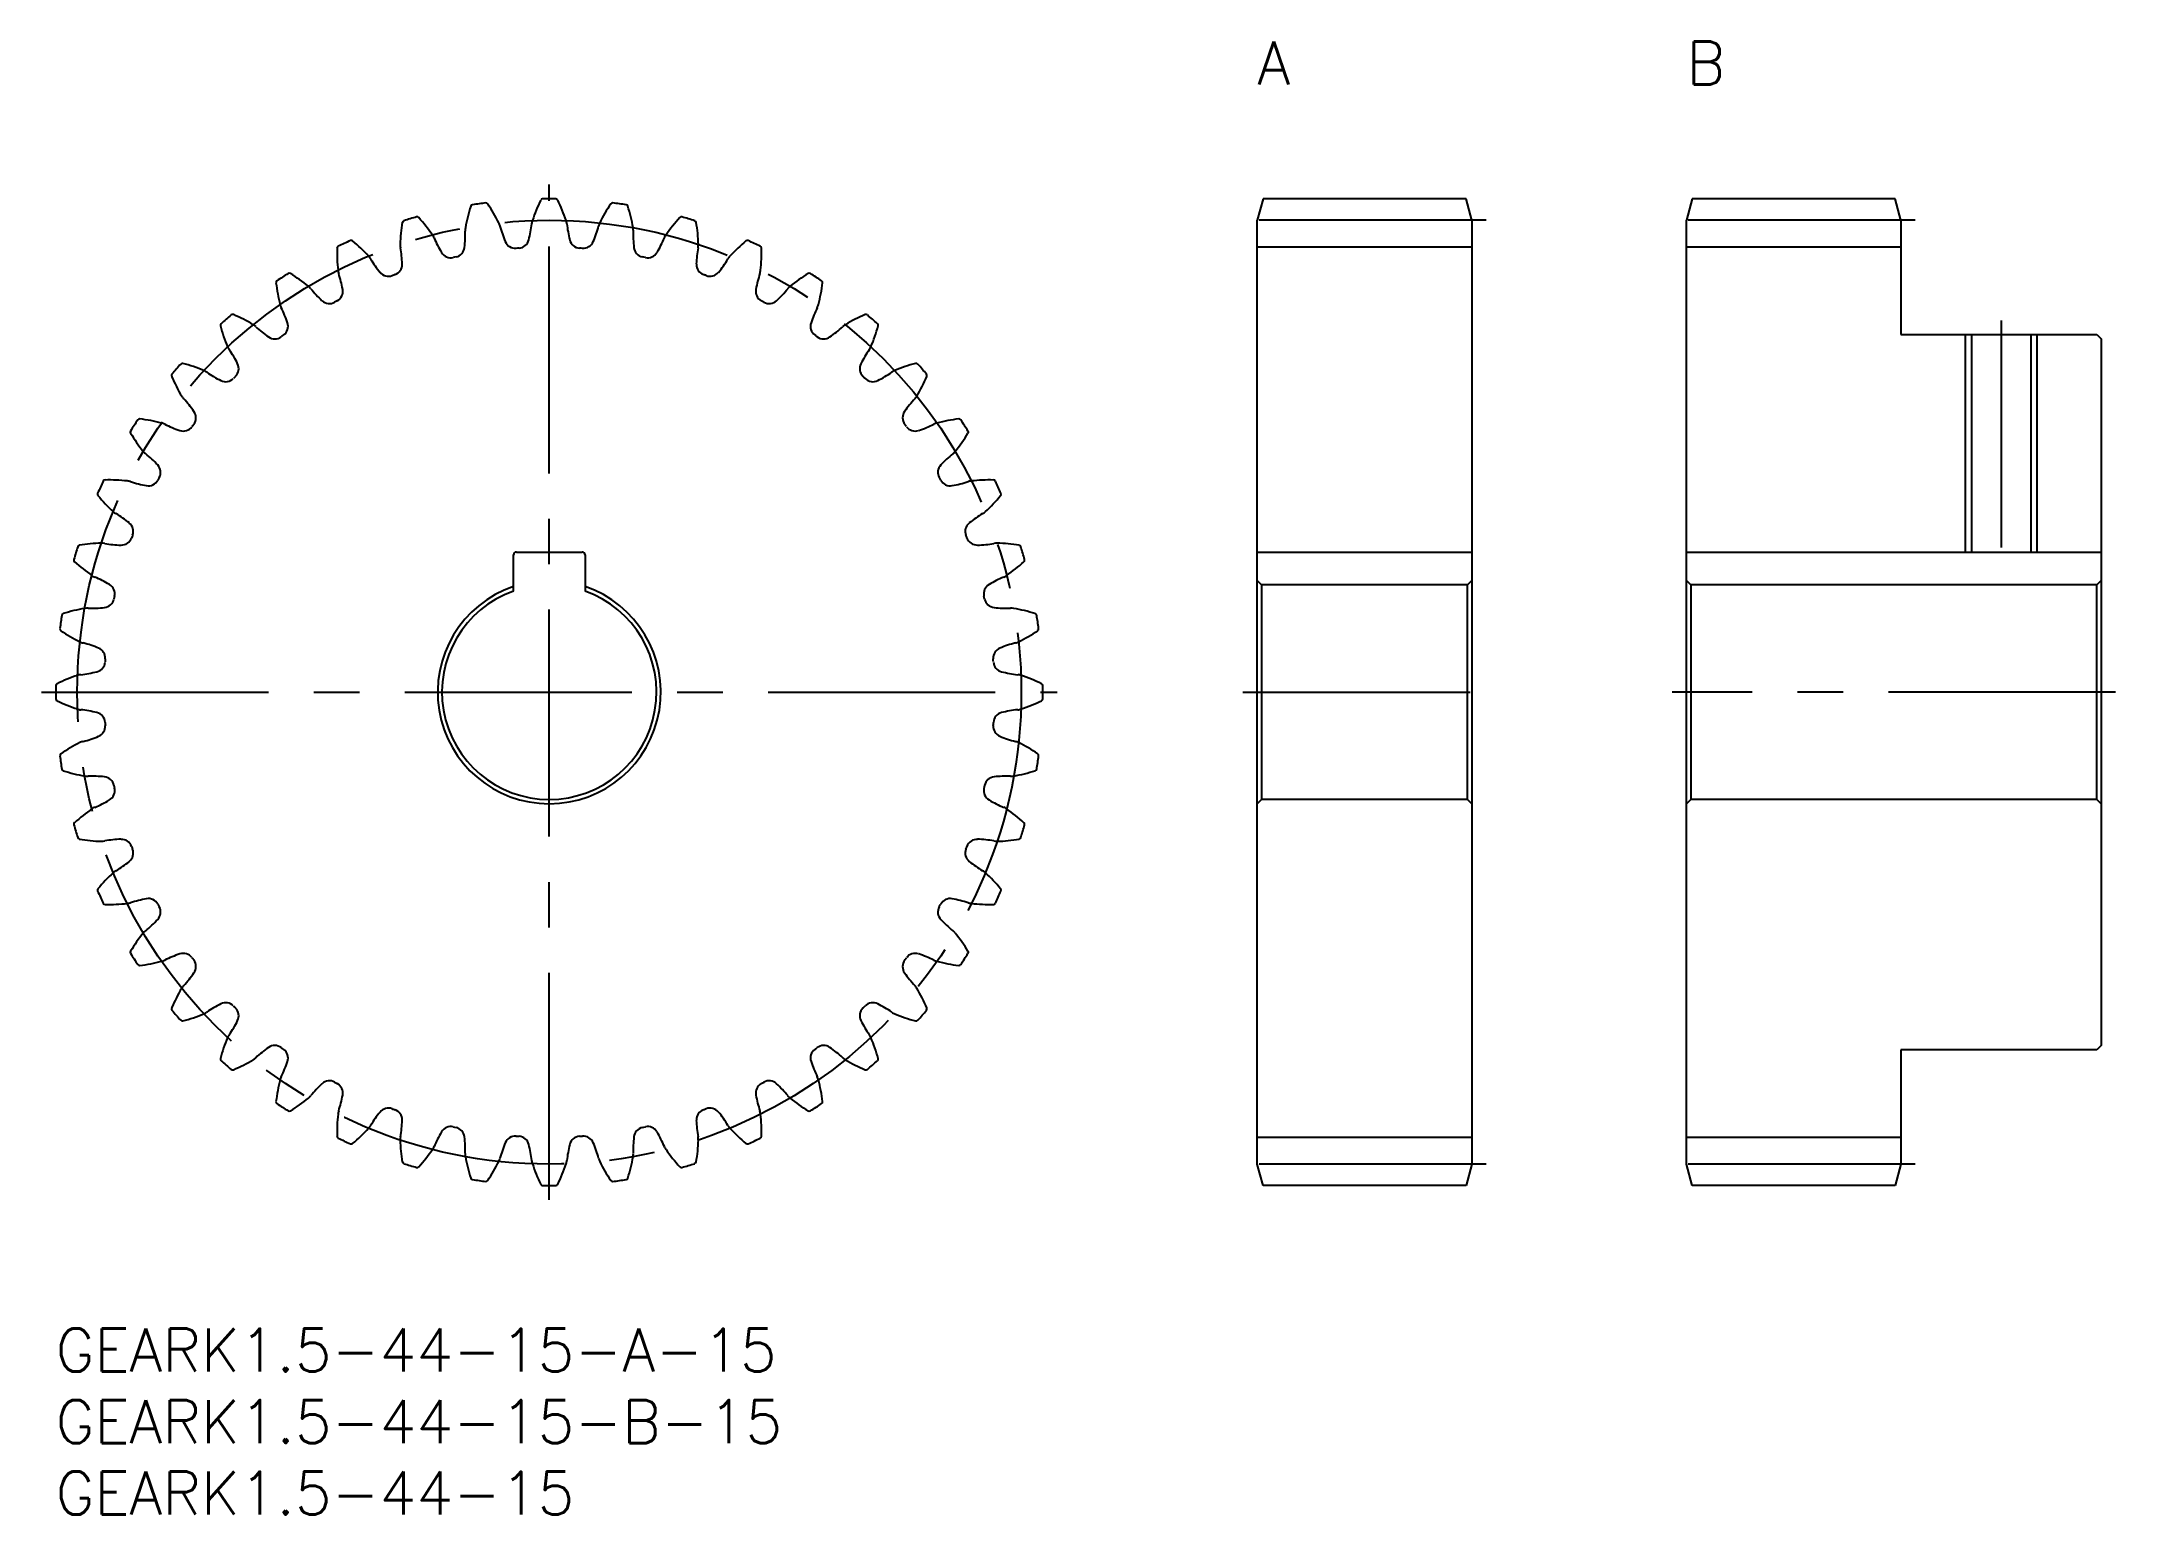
# Model space of a CAD drawing. Extents: x -1 to 144, y -13 to 90.
import ezdxf

# ---------------------------------------------------------------- set-up
doc = ezdxf.new("R2010")
doc.units = 0
doc.header["$LTSCALE"] = 0.5
doc.linetypes.add('CENTER', pattern=[50.8, 31.75, -6.35, 6.35, -6.35])
for name, color, linetype in [('MSM_CENTER', 1, 'CENTER'), ('MSM_CONTINUOUS', 7, 'CONTINUOUS'), ('MSM_NARROW', 5, 'CONTINUOUS'), ('MSM_PART_NUMBER', 7, 'CONTINUOUS')]:
    doc.layers.add(name, color=color, linetype=linetype)
doc.styles.get("Standard").update_dxf_attribs({"font": 'txt.shx', "height": 1, "bigfont": 'bigfont.shx'})

msp = doc.modelspace()

# ---------------------------------------------------------------- linework, layer by layer
at = {"layer": 'MSM_CENTER'}
for p, q in [((34.5, 9), (34.5, 80)), ((100, 77.5), (83, 77.5)), ((130, 77.5), (113, 77.5)), ((136, 70.5), (136, 53.3)), ((-1, 44.5), (70, 44.5)), ((83, 44.5), (100, 44.5)), ((144, 44.5), (113, 44.5)), ((100, 11.5), (83, 11.5)), ((130, 11.5), (113, 11.5))]:
    msp.add_line(p, q, dxfattribs=at)
msp.add_circle((34.5, 44.5), 33, dxfattribs=at)
at = {"layer": 'MSM_CONTINUOUS'}
for p, q in [((84.4, 79), (84, 77.5)), ((98.6, 79), (84.4, 79)), ((99, 77.5), (98.6, 79)), ((114.4, 79), (114, 77.5)), ((128.6, 79), (114.4, 79)), ((129, 77.5), (128.6, 79)), ((84, 11.5), (84, 77.5)), ((99, 77.5), (99, 11.5)), ((114, 11.5), (114, 77.5)), ((129, 77.5), (129, 69.5)), ((99, 75.62), (84, 75.62)), ((129, 75.62), (114, 75.62)), ((129, 69.5), (142.7, 69.5)), ((133.93, 69.5), (133.93, 54.3)), ((138.07, 69.5), (138.07, 54.3)), ((142.7, 69.5), (143, 69.2)), ((143, 69.2), (143, 19.8)), ((32, 51.57), (32, 54.1)), ((32.2, 54.3), (36.8, 54.3)), ((37, 54.1), (37, 51.57)), ((84, 54.3), (99, 54.3)), ((114, 54.3), (143, 54.3)), ((84.3, 52), (84, 52.3)), ((99, 52.3), (98.7, 52)), ((114.3, 52), (114, 52.3)), ((143, 52.3), (142.7, 52)), ((98.7, 52), (84.3, 52)), ((84.3, 52), (84.3, 37)), ((98.7, 37), (98.7, 52)), ((142.7, 52), (114.3, 52)), ((114.3, 52), (114.3, 37)), ((142.7, 37), (142.7, 52)), ((84.3, 37), (84, 36.7)), ((98.7, 37), (84.3, 37)), ((99, 36.7), (98.7, 37)), ((114.3, 37), (114, 36.7)), ((142.7, 37), (114.3, 37)), ((143, 36.7), (142.7, 37)), ((129, 19.5), (129, 11.5)), ((142.7, 19.5), (129, 19.5)), ((143, 19.8), (142.7, 19.5)), ((99, 13.37), (84, 13.37)), ((129, 13.37), (114, 13.37)), ((84.4, 10), (84, 11.5)), ((99, 11.5), (98.6, 10)), ((114.4, 10), (114, 11.5)), ((129, 11.5), (128.6, 10)), ((98.6, 10), (84.4, 10)), ((128.6, 10), (114.4, 10))]:
    msp.add_line(p, q, dxfattribs=at)
for centre, radius, start, end in [((39.48, 75.11), 11, 162.1674, 170.2273), ((29.15, 78.43), 0.15, 98.9562, 162.1674), ((34.5, 44.5), 34.5, 97.4074, 98.9562), ((30.07, 78.56), 0.15, 34.1962, 97.4074), ((21.1, 72.47), 11, 26.1364, 34.1962), ((43.79, 74.09), 11, 153.9856, 162.0455), ((34.04, 78.85), 0.15, 90.7744, 153.9856), ((34.5, 44.5), 34.5, 89.2256, 90.7744), ((34.96, 78.85), 0.15, 26.0144, 89.2256), ((25.21, 74.09), 11, 17.9545, 26.0144), ((47.9, 72.47), 11, 145.8038, 153.8636), ((38.93, 78.56), 0.15, 82.5926, 145.8038), ((34.5, 44.5), 34.5, 81.0438, 82.5926), ((39.85, 78.43), 0.15, 17.8326, 81.0438), ((29.52, 75.11), 11, 9.7727, 17.8326), ((35.07, 75.51), 11, 170.3492, 178.4091), ((24.38, 77.32), 0.15, 107.138, 170.3492), ((34.5, 44.5), 34.5, 105.5892, 107.138), ((25.27, 77.59), 0.15, 42.378, 105.5892), ((17.25, 70.27), 11, 34.3182, 42.378), ((29.86, 76.77), 1.24, 170.2273, 181.1534), ((29.86, 76.77), 1.24, 15.2102, 26.1364), ((40.49, 79.66), 9.78, 195.2402, 201.952), ((23.57, 78.45), 9.78, 346.2299, 352.9416), ((34.5, 77.1), 1.24, 162.0455, 172.9716), ((34.5, 77.1), 1.24, 7.0284, 17.9545), ((45.43, 78.45), 9.78, 187.0584, 193.7701), ((28.51, 79.66), 9.78, 338.048, 344.7598), ((39.14, 76.77), 1.24, 153.8636, 164.7898), ((39.14, 76.77), 1.24, 358.8466, 9.7727), ((51.75, 70.27), 11, 137.622, 145.6818), ((43.73, 77.59), 0.15, 74.4108, 137.622), ((34.5, 44.5), 34.5, 72.862, 74.4108), ((44.62, 77.32), 0.15, 9.6508, 72.862), ((33.93, 75.51), 11, 1.5909, 9.6508), ((19.81, 75.55), 0.15, 115.3199, 178.5311), ((30.66, 75.27), 11, 178.5311, 186.5909), ((34.5, 44.5), 34.5, 113.7711, 115.3199), ((20.65, 75.94), 0.15, 50.5598, 113.7711), ((13.76, 67.56), 11, 42.5, 50.5598), ((25.32, 75.78), 1.24, 178.4091, 189.3352), ((14.45, 74), 9.78, 2.5935, 9.3052), ((25.32, 75.78), 1.24, 23.392, 34.3182), ((35.42, 80.16), 9.78, 203.422, 210.1338), ((27.83, 75.67), 0.75, 282.075, 354.4117), ((18.85, 76.55), 9.78, 354.4117, 1.1234), ((32.12, 76.29), 0.75, 201.952, 274.2886), ((34.5, 44.5), 31.12, 93.8932, 94.2886), ((32.34, 76.3), 0.75, 273.8932, 346.2299), ((36.66, 76.3), 0.75, 193.7701, 266.1068), ((34.5, 44.5), 31.12, 85.7114, 86.1068), ((36.88, 76.29), 0.75, 265.7114, 338.048), ((50.15, 76.55), 9.78, 178.8766, 185.5883), ((41.17, 75.67), 0.75, 185.5883, 257.925), ((33.58, 80.16), 9.78, 329.8662, 336.578), ((43.68, 75.78), 1.24, 145.6818, 156.608), ((54.55, 74), 9.78, 170.6948, 177.4065), ((43.68, 75.78), 1.24, 350.6648, 1.5909), ((55.24, 67.56), 11, 129.4402, 137.5), ((48.35, 75.94), 0.15, 66.2289, 129.4402), ((34.5, 44.5), 34.5, 64.6801, 66.2289), ((49.19, 75.55), 0.15, 1.4689, 64.6801), ((38.34, 75.27), 11, 353.4091, 1.4689), ((20.96, 74.15), 1.24, 186.5909, 197.5171), ((20.96, 74.15), 1.24, 31.5739, 42.5), ((30.34, 79.92), 9.78, 211.6038, 218.3156), ((23.46, 74.4), 0.75, 290.2568, 2.5935), ((27.62, 75.62), 0.75, 210.1338, 282.4704), ((34.5, 44.5), 31.13, 102.075, 102.4704), ((34.5, 44.5), 31.13, 77.5296, 77.925), ((41.38, 75.62), 0.75, 257.5296, 329.8662), ((45.54, 74.4), 0.75, 177.4065, 249.7431), ((38.66, 79.92), 9.78, 321.6844, 328.3962), ((48.04, 74.15), 1.24, 137.5, 148.4261), ((48.04, 74.15), 1.24, 342.4829, 353.4091), ((15.54, 73.14), 0.15, 123.5017, 186.7129), ((26.32, 74.41), 11, 186.7129, 194.7727), ((34.5, 44.5), 34.5, 121.9529, 123.5017), ((16.32, 73.65), 0.15, 58.7417, 121.9529), ((10.69, 64.37), 11, 50.6818, 58.7417), ((16.88, 71.92), 1.24, 39.7557, 50.6818), ((25.34, 78.97), 9.78, 219.7857, 226.4974), ((19.32, 72.53), 0.75, 298.4387, 10.7753), ((10.45, 70.84), 9.78, 10.7753, 17.4871), ((23.26, 74.33), 0.75, 218.3156, 290.6523), ((34.5, 44.5), 31.12, 110.2568, 110.6523), ((34.5, 44.5), 31.13, 69.3477, 69.7432), ((45.74, 74.33), 0.75, 249.3478, 321.6844), ((49.68, 72.53), 0.75, 169.2247, 241.5613), ((58.55, 70.84), 9.78, 162.5129, 169.2247), ((43.66, 78.97), 9.78, 313.5026, 320.2143), ((52.12, 71.92), 1.24, 129.3182, 140.2443), ((58.31, 64.37), 11, 121.2583, 129.3182), ((52.68, 73.65), 0.15, 58.0471, 121.2583), ((34.5, 44.5), 34.5, 56.4983, 58.0471), ((42.68, 74.41), 11, 345.2273, 353.2871), ((53.46, 73.14), 0.15, 353.2871, 56.4983), ((16.88, 71.92), 1.24, 194.7727, 205.6989), ((6.95, 67.15), 9.78, 18.9571, 25.6689), ((19.13, 72.42), 0.75, 226.4974, 298.8341), ((34.5, 44.5), 31.12, 118.4386, 118.8341), ((34.5, 44.5), 31.12, 61.1659, 61.5614), ((49.87, 72.42), 0.75, 241.1659, 313.5026), ((62.05, 67.15), 9.78, 154.3311, 161.0429), ((52.12, 71.92), 1.24, 334.3011, 345.2273), ((11.66, 70.15), 0.15, 131.6835, 194.8947), ((22.14, 72.94), 11, 194.8947, 202.9545), ((34.5, 44.5), 34.5, 130.1347, 131.6835), ((12.36, 70.76), 0.15, 66.9235, 130.1347), ((8.11, 60.78), 11, 58.8636, 66.9235), ((13.15, 69.14), 1.24, 47.9375, 58.8636), ((20.53, 77.32), 9.78, 227.9675, 234.6792), ((15.49, 70.08), 0.75, 306.6205, 18.9571), ((53.51, 70.08), 0.75, 161.0429, 233.3795), ((48.47, 77.32), 9.78, 305.3208, 312.0325), ((55.85, 69.14), 1.24, 121.1364, 132.0625), ((60.89, 60.78), 11, 113.0765, 121.1364), ((56.64, 70.76), 0.15, 49.8653, 113.0765), ((34.5, 44.5), 34.5, 48.3165, 49.8653), ((46.86, 72.94), 11, 337.0455, 345.1053), ((57.34, 70.15), 0.15, 345.1053, 48.3165), ((13.15, 69.14), 1.24, 202.9545, 213.8807), ((4.01, 63), 9.78, 27.1389, 33.8507), ((15.31, 69.95), 0.75, 234.6792, 307.0159), ((34.5, 44.5), 31.13, 126.6205, 127.0159), ((34.5, 44.5), 31.12, 52.9841, 53.3795), ((53.69, 69.95), 0.75, 232.9841, 305.3208), ((64.99, 63), 9.78, 146.1493, 152.8611), ((55.85, 69.14), 1.24, 326.1193, 337.0455), ((8.24, 66.64), 0.15, 139.8653, 203.0765), ((34.5, 44.5), 34.5, 138.3165, 139.8653), ((8.85, 67.34), 0.15, 75.1053, 138.3165), ((6.06, 56.86), 11, 67.0455, 75.1053), ((9.86, 65.85), 1.24, 56.1193, 67.0455), ((16, 74.99), 9.78, 236.1493, 242.8611), ((12.04, 67.12), 0.75, 314.8023, 27.1389), ((56.96, 67.12), 0.75, 152.8611, 225.1977), ((53, 74.99), 9.78, 297.1389, 303.8507), ((59.14, 65.85), 1.24, 112.9545, 123.8807), ((62.94, 56.86), 11, 104.8947, 112.9545), ((60.15, 67.34), 0.15, 41.6835, 104.8947), ((34.5, 44.5), 34.5, 40.1347, 41.6835), ((60.76, 66.64), 0.15, 336.9235, 40.1347), ((18.22, 70.89), 11, 203.0765, 211.1364), ((11.88, 66.96), 0.75, 242.8611, 315.1977), ((34.5, 44.5), 31.12, 134.8023, 135.1977), ((34.5, 44.5), 31.12, 44.8023, 45.1977), ((57.12, 66.96), 0.75, 224.8023, 297.1389), ((50.78, 70.89), 11, 328.8636, 336.9235), ((9.86, 65.85), 1.24, 211.1364, 222.0625), ((1.68, 58.47), 9.78, 35.3208, 42.0325), ((9.05, 63.69), 0.75, 322.9841, 35.3208), ((59.95, 63.69), 0.75, 144.6792, 217.0159), ((67.32, 58.47), 9.78, 137.9675, 144.6792), ((59.14, 65.85), 1.24, 317.9375, 328.8636), ((5.35, 62.68), 0.15, 148.0471, 211.2583), ((34.5, 44.5), 34.5, 146.4983, 148.0471), ((14.63, 68.31), 11, 211.2583, 219.3182), ((5.86, 63.46), 0.15, 83.2871, 146.4983), ((4.59, 52.68), 11, 75.2273, 83.2871), ((7.08, 62.12), 1.24, 64.3011, 75.2273), ((11.85, 72.05), 9.78, 244.3311, 251.0429), ((8.92, 63.51), 0.75, 251.0429, 323.3795), ((34.5, 44.5), 31.13, 142.9841, 143.3795), ((34.5, 44.5), 31.13, 36.6205, 37.0159), ((60.08, 63.51), 0.75, 216.6205, 288.9571), ((57.15, 72.05), 9.78, 288.9571, 295.6689), ((61.92, 62.12), 1.24, 104.7727, 115.6989), ((64.41, 52.68), 11, 96.7129, 104.7727), ((54.37, 68.31), 11, 320.6818, 328.7417), ((63.14, 63.46), 0.15, 33.5017, 96.7129), ((34.5, 44.5), 34.5, 31.9529, 33.5017), ((63.65, 62.68), 0.15, 328.7417, 31.9529), ((7.08, 62.12), 1.24, 219.3182, 230.2443), ((0.03, 53.66), 9.78, 43.5026, 50.2143), ((68.97, 53.66), 9.78, 129.7857, 136.4974), ((61.92, 62.12), 1.24, 309.7557, 320.6818), ((6.58, 59.87), 0.75, 331.1659, 43.5026), ((34.5, 44.5), 31.12, 151.1659, 151.5614), ((62.42, 59.87), 0.75, 136.4974, 208.834), ((34.5, 44.5), 31.13, 28.4386, 28.8341), ((3.06, 58.35), 0.15, 156.2289, 219.4402), ((34.5, 44.5), 34.5, 154.6801, 156.2289), ((11.44, 65.24), 11, 219.4402, 227.5), ((3.45, 59.19), 0.15, 91.4689, 154.6801), ((3.73, 48.34), 11, 83.4091, 91.4689), ((4.85, 58.04), 1.24, 72.4829, 83.4091), ((8.16, 68.55), 9.78, 252.5129, 259.2247), ((6.47, 59.68), 0.75, 259.2247, 331.5614), ((62.53, 59.68), 0.75, 208.4387, 280.7753), ((60.84, 68.55), 9.78, 280.7753, 287.4871), ((64.15, 58.04), 1.24, 96.5909, 107.5171), ((65.27, 48.34), 11, 88.5311, 96.5909), ((57.56, 65.24), 11, 312.5, 320.5598), ((65.55, 59.19), 0.15, 25.3199, 88.5311), ((34.5, 44.5), 34.5, 23.7711, 25.3199), ((65.94, 58.35), 0.15, 320.5598, 23.7711), ((4.85, 58.04), 1.24, 227.5, 238.4261), ((-0.92, 48.66), 9.78, 51.6844, 58.3962), ((69.92, 48.66), 9.78, 121.6038, 128.3156), ((64.15, 58.04), 1.24, 301.5739, 312.5), ((4.6, 55.54), 0.75, 267.4065, 339.7432), ((4.67, 55.74), 0.75, 339.3478, 51.6844), ((34.5, 44.5), 31.12, 159.3477, 159.7432), ((64.33, 55.74), 0.75, 128.3156, 200.6522), ((34.5, 44.5), 31.13, 20.2568, 20.6523), ((64.4, 55.54), 0.75, 200.2569, 272.5935), ((1.41, 53.73), 0.15, 164.4108, 227.622), ((34.5, 44.5), 34.5, 162.862, 164.4108), ((1.68, 54.62), 0.15, 99.6508, 162.862), ((3.49, 43.93), 11, 91.5909, 99.6508), ((3.22, 53.68), 1.24, 80.6648, 91.5909), ((5, 64.55), 9.78, 260.6948, 267.4065), ((32.2, 54.1), 0.2, 90, 180), ((36.8, 54.1), 0.2, 0, 90), ((64, 64.55), 9.78, 272.5935, 279.3052), ((65.78, 53.68), 1.24, 88.4091, 99.3352), ((65.51, 43.93), 11, 80.3492, 88.4091), ((67.32, 54.62), 0.15, 17.138, 80.3492), ((34.5, 44.5), 34.5, 15.5892, 17.138), ((67.59, 53.73), 0.15, 312.378, 15.5892), ((8.73, 61.75), 11, 227.622, 235.6818), ((3.22, 53.68), 1.24, 235.6818, 246.608), ((-1.16, 43.58), 9.78, 59.8662, 66.578), ((70.16, 43.58), 9.78, 113.422, 120.1338), ((65.78, 53.68), 1.24, 293.392, 304.3182), ((60.27, 61.75), 11, 304.3182, 312.378), ((3.33, 51.17), 0.75, 275.5883, 347.925), ((3.38, 51.38), 0.75, 347.5296, 59.8662), ((34.5, 44.5), 31.13, 167.5296, 167.925), ((34.5, 44.5), 7.8, 108.6939, 71.3061), ((34.5, 44.5), 7.5, 109.4712, 70.5288), ((65.62, 51.38), 0.75, 120.1338, 192.4704), ((34.5, 44.5), 31.12, 12.075, 12.4704), ((65.67, 51.17), 0.75, 192.075, 264.4117), ((34.5, 44.5), 34.5, 171.0438, 172.5926), ((0.57, 49.85), 0.15, 107.8326, 171.0438), ((3.89, 39.52), 11, 99.7727, 107.8326), ((2.23, 49.14), 1.24, 88.8466, 99.7727), ((2.45, 60.15), 9.78, 268.8766, 275.5883), ((66.55, 60.15), 9.78, 264.4117, 271.1234), ((66.77, 49.14), 1.24, 80.2273, 91.1534), ((65.11, 39.52), 11, 72.1674, 80.2273), ((68.43, 49.85), 0.15, 8.9562, 72.1674), ((34.5, 44.5), 34.5, 7.4074, 8.9562), ((0.44, 48.93), 0.15, 172.5926, 235.8038), ((6.53, 57.9), 11, 235.8038, 243.8636), ((2.23, 49.14), 1.24, 243.8636, 254.7898), ((-0.66, 38.51), 9.78, 68.048, 74.7598), ((69.66, 38.51), 9.78, 105.2402, 111.952), ((66.77, 49.14), 1.24, 285.2102, 296.1364), ((62.47, 57.9), 11, 296.1364, 304.1962), ((68.56, 48.93), 0.15, 304.1962, 7.4074), ((2.7, 46.66), 0.75, 283.7701, 356.1068), ((2.71, 46.88), 0.75, 355.7114, 68.048), ((34.5, 44.5), 31.13, 175.7114, 176.1068), ((66.29, 46.88), 0.75, 111.952, 184.2886), ((34.5, 44.5), 31.12, 3.8932, 4.2886), ((66.3, 46.66), 0.75, 183.8932, 256.2299), ((0.15, 44.96), 0.15, 116.0144, 179.2256), ((34.5, 44.5), 34.5, 179.2256, 180.7744), ((4.91, 35.21), 11, 107.9545, 116.0144), ((1.9, 44.5), 1.24, 97.0284, 107.9545), ((0.55, 55.43), 9.78, 277.0584, 283.7701), ((68.45, 55.43), 9.78, 256.2299, 262.9416), ((67.1, 44.5), 1.24, 72.0455, 82.9716), ((64.09, 35.21), 11, 63.9856, 72.0455), ((68.85, 44.96), 0.15, 0.7744, 63.9856), ((34.5, 44.5), 34.5, 359.2256, 0.7744), ((0.15, 44.04), 0.15, 180.7744, 243.9856), ((4.91, 53.79), 11, 243.9856, 252.0455), ((64.09, 53.79), 11, 287.9545, 296.0144), ((68.85, 44.04), 0.15, 296.0143, 359.2256), ((1.9, 44.5), 1.24, 252.0455, 262.9716), ((0.55, 33.57), 9.78, 76.2299, 82.9416), ((2.7, 42.34), 0.75, 3.8932, 76.2299), ((2.71, 42.12), 0.75, 291.952, 4.2886), ((34.5, 44.5), 31.12, 183.8932, 184.2886), ((34.5, 44.5), 31.13, 355.7114, 356.1068), ((66.29, 42.12), 0.75, 175.7114, 248.048), ((66.3, 42.34), 0.75, 103.7701, 176.1068), ((68.45, 33.57), 9.78, 97.0584, 103.7701), ((67.1, 44.5), 1.24, 277.0284, 287.9545), ((6.53, 31.1), 11, 116.1364, 124.1962), ((2.23, 39.86), 1.24, 105.2102, 116.1364), ((-0.66, 50.49), 9.78, 285.2402, 291.952), ((69.66, 50.49), 9.78, 248.048, 254.7598), ((66.77, 39.86), 1.24, 63.8636, 74.7898), ((62.47, 31.1), 11, 55.8038, 63.8636), ((0.44, 40.07), 0.15, 124.1962, 187.4074), ((34.5, 44.5), 34.5, 187.4074, 188.9562), ((34.5, 44.5), 34.5, 351.0438, 352.5926), ((68.56, 40.07), 0.15, 352.5926, 55.8038), ((0.57, 39.15), 0.15, 188.9562, 252.1674), ((3.89, 49.48), 11, 252.1674, 260.2273), ((2.23, 39.86), 1.24, 260.2273, 271.1534), ((2.45, 28.85), 9.78, 84.4117, 91.1234), ((3.33, 37.83), 0.75, 12.075, 84.4117), ((3.38, 37.62), 0.75, 300.1338, 12.4704), ((34.5, 44.5), 31.12, 192.075, 192.4704), ((65.62, 37.62), 0.75, 167.5296, 239.8662), ((34.5, 44.5), 31.13, 347.5296, 347.925), ((65.67, 37.83), 0.75, 95.5883, 167.925), ((66.55, 28.85), 9.78, 88.8766, 95.5883), ((66.77, 39.86), 1.24, 268.8466, 279.7727), ((65.11, 49.48), 11, 279.7727, 287.8326), ((68.43, 39.15), 0.15, 287.8326, 351.0438), ((8.73, 27.25), 11, 124.3182, 132.378), ((3.22, 35.32), 1.24, 113.392, 124.3182), ((-1.16, 45.42), 9.78, 293.422, 300.1338), ((70.16, 45.42), 9.78, 239.8662, 246.578), ((65.78, 35.32), 1.24, 55.6818, 66.608), ((60.27, 27.25), 11, 47.622, 55.6818), ((1.41, 35.27), 0.15, 132.378, 195.5892), ((34.5, 44.5), 34.5, 195.5892, 197.138), ((34.5, 44.5), 34.5, 342.862, 344.4108), ((67.59, 35.27), 0.15, 344.4108, 47.622), ((1.68, 34.38), 0.15, 197.1383, 260.3492), ((3.49, 45.07), 11, 260.3492, 268.4091), ((3.22, 35.32), 1.24, 268.4091, 279.3352), ((5, 24.45), 9.78, 92.5935, 99.3052), ((4.6, 33.46), 0.75, 20.2568, 92.5935), ((4.67, 33.26), 0.75, 308.3156, 20.6523), ((34.5, 44.5), 31.13, 200.2568, 200.6523), ((64.33, 33.26), 0.75, 159.3478, 231.6844), ((34.5, 44.5), 31.13, 339.3477, 339.7432), ((64.4, 33.46), 0.75, 87.4065, 159.7432), ((64, 24.45), 9.78, 80.6948, 87.4065), ((65.78, 35.32), 1.24, 260.6648, 271.5909), ((65.51, 45.07), 11, 271.5909, 279.6508), ((67.32, 34.38), 0.15, 279.6508, 342.862), ((4.85, 30.96), 1.24, 121.5739, 132.5), ((-0.92, 40.34), 9.78, 301.6038, 308.3156), ((69.92, 40.34), 9.78, 231.6844, 238.3962), ((64.15, 30.96), 1.24, 47.5, 58.4261), ((3.06, 30.65), 0.15, 140.5598, 203.7711), ((34.5, 44.5), 34.5, 203.7711, 205.3199), ((11.44, 23.76), 11, 132.5, 140.5598), ((57.56, 23.76), 11, 39.4402, 47.5), ((34.5, 44.5), 34.5, 334.6801, 336.2289), ((65.94, 30.65), 0.15, 336.2289, 39.4402), ((3.45, 29.81), 0.15, 205.3201, 268.5311), ((3.73, 40.66), 11, 268.5311, 276.5909), ((4.85, 30.96), 1.24, 276.5909, 287.5171), ((8.16, 20.45), 9.78, 100.7753, 107.4871), ((6.47, 29.32), 0.75, 28.4387, 100.7753), ((6.58, 29.13), 0.75, 316.4974, 28.8341), ((34.5, 44.5), 31.13, 208.4386, 208.8341), ((62.42, 29.13), 0.75, 151.1659, 223.5026), ((34.5, 44.5), 31.12, 331.1659, 331.5614), ((62.53, 29.32), 0.75, 79.2247, 151.5614), ((60.84, 20.45), 9.78, 72.5129, 79.2247), ((64.15, 30.96), 1.24, 252.4829, 263.4091), ((65.27, 40.66), 11, 263.4091, 271.4689), ((65.55, 29.81), 0.15, 271.4689, 334.6801), ((14.63, 20.69), 11, 140.6818, 148.7417), ((7.08, 26.88), 1.24, 129.7557, 140.6818), ((0.03, 35.34), 9.78, 309.7857, 316.4974), ((68.97, 35.34), 9.78, 223.5026, 230.2143), ((61.92, 26.88), 1.24, 39.3182, 50.2443), ((54.37, 20.69), 11, 31.2583, 39.3182), ((5.35, 26.32), 0.15, 148.7417, 211.9529), ((34.5, 44.5), 34.5, 211.9529, 213.5017), ((11.85, 16.95), 9.78, 108.9571, 115.6689), ((8.92, 25.49), 0.75, 36.6205, 108.9571), ((60.08, 25.49), 0.75, 71.0429, 143.3795), ((57.15, 16.95), 9.78, 64.3311, 71.0429), ((34.5, 44.5), 34.5, 326.4983, 328.0471), ((63.65, 26.32), 0.15, 328.0471, 31.2583), ((5.86, 25.54), 0.15, 213.5019, 276.7129), ((4.59, 36.32), 11, 276.7129, 284.7727), ((7.08, 26.88), 1.24, 284.7727, 295.6989), ((1.68, 30.53), 9.78, 317.9675, 324.6792), ((34.5, 44.5), 31.12, 216.6205, 217.0159), ((9.05, 25.31), 0.75, 324.6792, 37.0159), ((59.95, 25.31), 0.75, 142.9841, 215.3208), ((67.32, 30.53), 9.78, 215.3208, 222.0325), ((34.5, 44.5), 31.13, 322.9841, 323.3795), ((61.92, 26.88), 1.24, 244.3011, 255.2273), ((64.41, 36.32), 11, 255.2273, 263.2871), ((63.14, 25.54), 0.15, 263.2871, 326.4983), ((18.22, 18.11), 11, 148.8636, 156.9235), ((9.86, 23.15), 1.24, 137.9375, 148.8636), ((59.14, 23.15), 1.24, 31.1364, 42.0625), ((50.78, 18.11), 11, 23.0765, 31.1364), ((8.24, 22.36), 0.15, 156.9235, 220.1347), ((34.5, 44.5), 34.5, 220.1347, 221.6835), ((6.06, 32.14), 11, 284.8947, 292.9545), ((9.86, 23.15), 1.24, 292.9545, 303.8807), ((16, 14.01), 9.78, 117.1389, 123.8507), ((11.88, 22.04), 0.75, 44.8023, 117.1389), ((34.5, 44.5), 31.12, 224.8023, 225.1977), ((12.04, 21.88), 0.75, 332.8611, 45.1977), ((56.96, 21.88), 0.75, 134.8023, 207.1389), ((34.5, 44.5), 31.13, 314.8023, 315.1977), ((57.12, 22.04), 0.75, 62.8611, 135.1977), ((53, 14.01), 9.78, 56.1493, 62.8611), ((59.14, 23.15), 1.24, 236.1193, 247.0455), ((62.94, 32.14), 11, 247.0455, 255.1053), ((34.5, 44.5), 34.5, 318.3165, 319.8653), ((60.76, 22.36), 0.15, 319.8653, 23.0765), ((8.85, 21.66), 0.15, 221.6837, 284.8947), ((22.14, 16.06), 11, 157.0455, 165.1053), ((13.15, 19.86), 1.24, 146.1193, 157.0455), ((4.01, 26), 9.78, 326.1493, 332.8611), ((64.99, 26), 9.78, 207.1389, 213.8507), ((55.85, 19.86), 1.24, 22.9545, 33.8807), ((46.86, 16.06), 11, 14.8947, 22.9545), ((60.15, 21.66), 0.15, 255.1053, 318.3165), ((11.66, 18.85), 0.15, 165.1053, 228.3165), ((13.15, 19.86), 1.24, 301.1364, 312.0625), ((20.53, 11.68), 9.78, 125.3208, 132.0325), ((15.31, 19.05), 0.75, 52.9841, 125.3208), ((34.5, 44.5), 31.13, 232.9841, 233.3795), ((15.49, 18.92), 0.75, 341.0429, 53.3795), ((53.51, 18.92), 0.75, 126.6205, 198.9571), ((34.5, 44.5), 31.12, 306.6205, 307.0159), ((53.69, 19.05), 0.75, 54.6792, 127.0159), ((48.47, 11.68), 9.78, 47.9675, 54.6792), ((55.85, 19.86), 1.24, 227.9375, 238.8636), ((57.34, 18.85), 0.15, 311.6835, 14.8947), ((34.5, 44.5), 34.5, 228.3165, 229.8653), ((12.36, 18.24), 0.15, 229.8656, 293.0765), ((8.11, 28.22), 11, 293.0765, 301.1364), ((16.88, 17.08), 1.24, 154.3011, 165.2273), ((6.95, 21.85), 9.78, 334.3311, 341.0429), ((62.05, 21.85), 9.78, 198.9571, 205.6689), ((52.12, 17.08), 1.24, 14.7727, 25.6989), ((60.89, 28.22), 11, 238.8636, 246.9235), ((56.64, 18.24), 0.15, 246.9235, 310.1347), ((34.5, 44.5), 34.5, 310.1347, 311.6835), ((26.32, 14.59), 11, 165.2273, 173.2871), ((10.69, 24.63), 11, 301.2583, 309.3182), ((16.88, 17.08), 1.24, 309.3182, 320.2443), ((25.34, 10.03), 9.78, 133.5026, 140.2143), ((19.13, 16.58), 0.75, 61.1659, 133.5026), ((34.5, 44.5), 31.13, 241.1659, 241.5614), ((19.32, 16.47), 0.75, 349.2247, 61.5614), ((10.45, 18.16), 9.78, 342.5129, 349.2247), ((49.68, 16.47), 0.75, 118.4387, 190.7753), ((58.55, 18.16), 9.78, 190.7753, 197.4871), ((34.5, 44.5), 31.13, 298.4386, 298.8341), ((49.87, 16.58), 0.75, 46.4974, 118.8341), ((43.66, 10.03), 9.78, 39.7857, 46.4974), ((52.12, 17.08), 1.24, 219.7557, 230.6818), ((58.31, 24.63), 11, 230.6818, 238.7417), ((42.68, 14.59), 11, 6.7129, 14.7727), ((15.54, 15.86), 0.15, 173.2871, 236.4983), ((34.5, 44.5), 34.5, 236.4983, 238.0471), ((16.32, 15.35), 0.15, 238.0471, 301.2583), ((30.66, 13.73), 11, 173.4091, 181.4689), ((20.96, 14.85), 1.24, 162.4829, 173.4091), ((30.34, 9.08), 9.78, 141.6844, 148.3962), ((23.26, 14.67), 0.75, 69.3478, 141.6844), ((34.5, 44.5), 31.13, 249.3477, 249.7432), ((23.46, 14.6), 0.75, 357.4065, 69.7432), ((14.45, 15), 9.78, 350.6948, 357.4065), ((45.54, 14.6), 0.75, 110.2569, 182.5935), ((54.55, 15), 9.78, 182.5935, 189.3052), ((34.5, 44.5), 31.12, 290.2568, 290.6523), ((45.74, 14.67), 0.75, 38.3156, 110.6523), ((38.66, 9.08), 9.78, 31.6038, 38.3156), ((48.04, 14.85), 1.24, 6.5909, 17.5171), ((38.34, 13.73), 11, 358.5311, 6.5909), ((52.68, 15.35), 0.15, 238.7417, 301.9529), ((34.5, 44.5), 34.5, 301.9529, 303.5017), ((53.46, 15.86), 0.15, 303.5019, 6.7129), ((19.81, 13.45), 0.15, 181.4689, 244.6801), ((34.5, 44.5), 34.5, 244.6801, 246.2289), ((13.76, 21.44), 11, 309.4402, 317.5), ((20.96, 14.85), 1.24, 317.5, 328.4261), ((25.32, 13.22), 1.24, 170.6648, 181.5909), ((35.07, 13.49), 11, 181.5909, 189.6508), ((35.42, 8.84), 9.78, 149.8662, 156.578), ((27.62, 13.38), 0.75, 77.5296, 149.8662), ((34.5, 44.5), 31.12, 257.5296, 257.925), ((27.83, 13.33), 0.75, 5.5883, 77.925), ((18.85, 12.45), 9.78, 358.8766, 5.5883), ((32.12, 12.71), 0.75, 85.7114, 158.048), ((34.5, 44.5), 31.12, 265.7114, 266.1068), ((32.34, 12.7), 0.75, 13.7701, 86.1068), ((36.66, 12.7), 0.75, 93.8932, 166.2299), ((34.5, 44.5), 31.12, 273.8932, 274.2886), ((36.88, 12.71), 0.75, 21.952, 94.2886), ((50.15, 12.45), 9.78, 174.4117, 181.1234), ((41.17, 13.33), 0.75, 102.075, 174.4117), ((34.5, 44.5), 31.13, 282.075, 282.4704), ((41.38, 13.38), 0.75, 30.1338, 102.4704), ((33.58, 8.84), 9.78, 23.422, 30.1338), ((33.93, 13.49), 11, 350.3492, 358.4091), ((43.68, 13.22), 1.24, 358.4091, 9.3352), ((48.04, 14.85), 1.24, 211.5739, 222.5), ((55.24, 21.44), 11, 222.5, 230.5598), ((34.5, 44.5), 34.5, 293.7711, 295.3199), ((49.19, 13.45), 0.15, 295.3201, 358.5311), ((20.65, 13.06), 0.15, 246.2289, 309.4402), ((24.38, 11.68), 0.15, 189.6508, 252.862), ((17.25, 18.73), 11, 317.622, 325.6818), ((25.32, 13.22), 1.24, 325.6818, 336.608), ((29.86, 12.23), 1.24, 178.8466, 189.7727), ((39.48, 13.89), 11, 189.7727, 197.8326), ((21.1, 16.53), 11, 325.8038, 333.8636), ((29.86, 12.23), 1.24, 333.8636, 344.7898), ((40.49, 9.34), 9.78, 158.048, 164.7598), ((23.57, 10.55), 9.78, 7.0584, 13.7701), ((34.5, 11.9), 1.24, 187.0284, 197.9545), ((34.5, 11.9), 1.24, 342.0455, 352.9716), ((45.43, 10.55), 9.78, 166.2299, 172.9416), ((28.51, 9.34), 9.78, 15.2402, 21.952), ((39.14, 12.23), 1.24, 195.2102, 206.1364), ((47.9, 16.53), 11, 206.1364, 214.1962), ((29.52, 13.89), 11, 342.1674, 350.2273), ((39.14, 12.23), 1.24, 350.2273, 1.1534), ((43.68, 13.22), 1.24, 203.392, 214.3182), ((51.75, 18.73), 11, 214.3182, 222.378), ((44.62, 11.68), 0.15, 287.1383, 350.3492), ((48.35, 13.06), 0.15, 230.5598, 293.7711), ((34.5, 44.5), 34.5, 252.862, 254.4108), ((25.27, 11.41), 0.15, 254.4108, 317.622), ((29.15, 10.57), 0.15, 197.8326, 261.0438), ((34.5, 44.5), 34.5, 261.0438, 262.5926), ((30.07, 10.44), 0.15, 262.5926, 325.8038), ((43.79, 14.91), 11, 197.9545, 206.0144), ((25.21, 14.91), 11, 333.9856, 342.0455), ((38.93, 10.44), 0.15, 214.1962, 277.4074), ((34.5, 44.5), 34.5, 277.4074, 278.9562), ((39.85, 10.57), 0.15, 278.9562, 342.1674), ((43.73, 11.41), 0.15, 222.378, 285.5892), ((34.5, 44.5), 34.5, 285.5892, 287.138), ((34.04, 10.15), 0.15, 206.0143, 269.2256), ((34.5, 44.5), 34.5, 269.2256, 270.7744), ((34.96, 10.15), 0.15, 270.7744, 333.9856)]:
    msp.add_arc(centre, radius, start, end, dxfattribs=at)
at = {"layer": 'MSM_NARROW'}
for p, q in [((133.5, 69.5), (133.5, 54.3)), ((138.5, 69.5), (138.5, 54.3))]:
    msp.add_line(p, q, dxfattribs=at)

# ---------------------------------------------------------------- texts
at = {"layer": 'MSM_PART_NUMBER'}
for s, p in [('A', (84, 87)), ('B', (114, 87)), ('GEARK1.5-44-15-A-15', (0, -3)), ('GEARK1.5-44-15-B-15', (0, -8)), ('GEARK1.5-44-15', (0, -13))]:
    msp.add_text(s, height=3, dxfattribs=at).set_placement(p)

doc.saveas('drawing.dxf')
